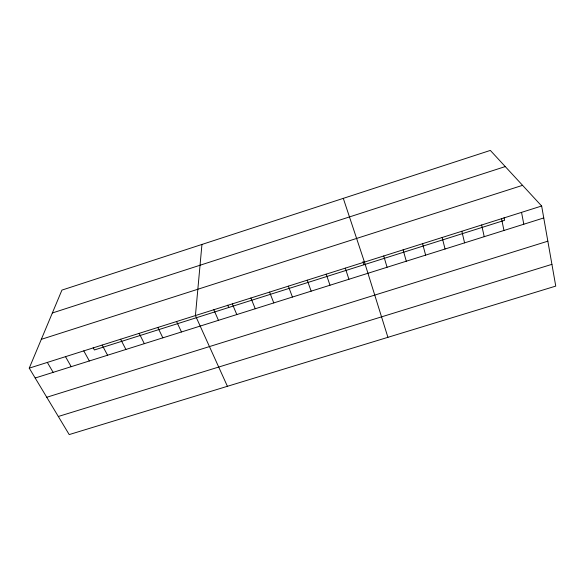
<?xml version="1.0" encoding="UTF-8"?>
<svg xmlns="http://www.w3.org/2000/svg" width="585" height="585" viewBox="0 0 585 585"><rect width="100%" height="100%" fill="white"/><g stroke="black" fill="none" stroke-linecap="round" stroke-linejoin="round"><path stroke-width="0.88" d="M201.949 244.45L195.427 315.556L227.411 386.305M29.25 368.14L61.93 290.101L490.34 150.418L541.651 206.008L555.75 286.102L69.206 434.582L29.25 368.14L541.651 206.008M52.35 312.975L505.257 166.579M41.316 339.337L522.573 185.335M35.188 378.012L543.757 217.949M46.763 397.259L547.845 241.181M58.325 416.483L551.918 264.347M47.334 362.415L53.147 372.36M65.505 356.667L71.194 366.678M83.779 350.883L89.337 360.967M93.19 347.739L94.397 349.962L504.592 220.311L504.058 217.722M102.148 345.077L107.574 355.227M120.605 339.234L125.899 349.457M139.164 333.362L144.327 343.658M157.818 327.454L162.849 337.83M176.575 321.523L181.467 331.973M213.825 309.736L218.446 320.331M227.719 305.173L228.713 307.513M232.311 303.886L236.801 314.555M250.899 298.006L255.243 308.748M269.575 292.098L273.787 302.913M288.354 286.153L292.427 297.048M307.235 280.178L311.161 291.154M326.203 274.175L329.991 285.224M343.3 198.359L364.455 262.073L387.913 337.318M345.282 268.142L348.923 279.264M363.029 261.451L364.053 264.734M383.731 255.974L387.073 267.257M403.102 249.846L406.297 261.21M422.582 243.682L425.624 255.126M442.165 237.488L445.053 249.013M461.85 231.258L464.585 242.863M481.645 224.998L484.219 236.684M501.542 218.702L503.963 230.468M521.542 212.37L523.802 224.223"/></g></svg>
